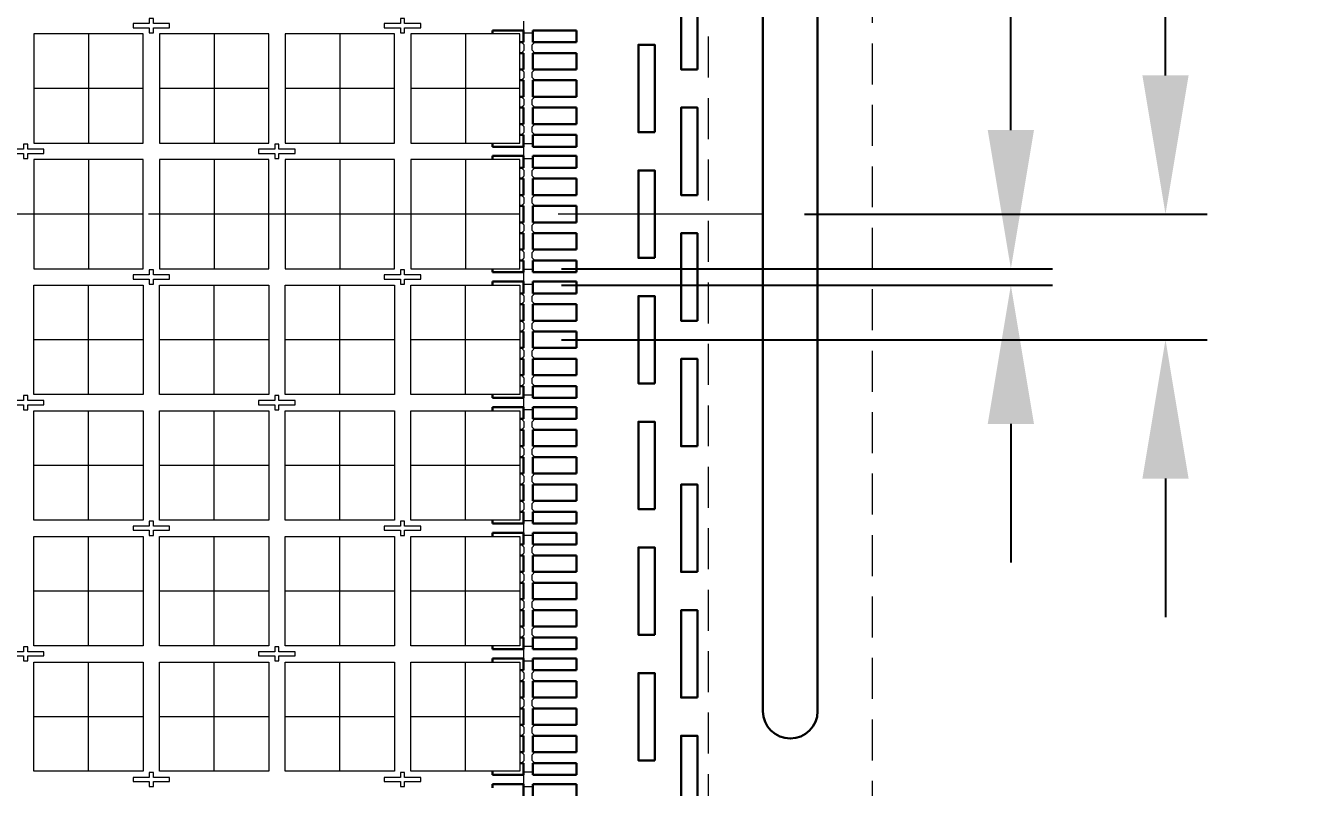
# Model space of a CAD drawing. Extents: x 1030 to 1169, y -270 to -166.
# Drawn here: x 1144.39 to 1167.91, y -235.08 to -221.13 of the extents above; entities that cross this region are included whole.
import ezdxf

# ---------------------------------------------------------------- set-up
doc = ezdxf.new("R2010")
doc.units = 0
doc.header["$LTSCALE"] = 3
doc.header["$MEASUREMENT"] = 0
for name, pattern in [('CENTER', [2, 1.25, -0.25, 0.25, -0.25]), ('HIDDEN', [0.375, 0.25, -0.125]), ('PHANTOM', [2.5, 1.25, -0.25, 0.25, -0.25, 0.25, -0.25])]:
    doc.linetypes.add(name, pattern=pattern)
for name, color, linetype, lineweight in [('CLIN', 1, 'CENTER', 15), ('DIM', 4, 'Continuous', 13), ('FULL METAL', 33, 'HIDDEN', 15), ('HIDN', 6, 'HIDDEN', 15), ('HIDN2', 3, 'HIDDEN', 15), ('OBJ', 3, 'Continuous', 30), ('OBJ1', 7, 'Continuous', 30), ('OBJ3', 40, 'Continuous', 30), ('PHANTOM', 5, 'PHANTOM', 15), ('SAW', 2, 'HIDDEN', 15)]:
    doc.layers.add(name, color=color, linetype=linetype, lineweight=lineweight)
doc.dimstyles.new('3DEC X 1', dxfattribs={"dimtxt": 1.778, "dimasz": 2.54, "dimexe": 0.762, "dimexo": 0.762, "dimgap": 0.762, "dimtad": 0, "dimdec": 3, "dimzin": 0, "dimdsep": 46, "dimtxsty": 'Standard', "dimcen": 0, "dimadec": 0, "dimazin": 0, "dimtfac": 1, "dimtdec": 3, "dimtofl": 0, "dimtmove": 0, "dimatfit": 3, "dimfxl": 1, "dimtolj": 1, "dimtzin": 0, "dimarcsym": 0})

# ---------------------------------------------------------------- blocks, each defined once
blk = doc.blocks.new('*D21')
at = {"layer": 'Defpoints', "color": 0, "transparency": 16777216}
for p in [(1589.991, -314.569), (1598.98, -314.569), (1589.991, -314.869)]:
    blk.add_point(p, dxfattribs=at)
at = {"layer": 'DIM', "color": 0, "lineweight": -2, "transparency": 16777216}
for p, q in [((1598.98, -312.029), (1598.98, -309.341)), ((1590.753, -314.569), (1599.742, -314.569)), ((1590.753, -314.869), (1599.742, -314.869)), ((1598.98, -317.409), (1598.98, -319.949))]:
    blk.add_line(p, q, dxfattribs=at)
at = {"layer": 'DIM', "color": 0, "transparency": 16777216}
for points in [[(1598.556, -312.029), (1599.403, -312.029), (1598.98, -314.569)], [(1598.556, -317.409), (1599.403, -317.409), (1598.98, -314.869)]]:
    blk.add_solid(points, dxfattribs=at)
at = {"layer": 'DIM', "color": 0, "transparency": 16777216, "insert": (1598.98, -301.911), "char_height": 1.778, "attachment_point": 5, "rotation": 90}
blk.add_mtext('\\A1;0.300 TYP', dxfattribs=at)
blk = doc.blocks.new('*D22')
at = {"layer": 'Defpoints', "color": 0, "transparency": 16777216}
for p in [(1594.441, -313.569), (1601.811, -313.569), (1589.991, -315.869)]:
    blk.add_point(p, dxfattribs=at)
at = {"layer": 'DIM', "color": 0, "lineweight": -2, "transparency": 16777216}
for p, q in [((1601.811, -311.029), (1601.811, -308.489)), ((1595.203, -313.569), (1602.573, -313.569)), ((1590.753, -315.869), (1602.573, -315.869)), ((1601.811, -318.409), (1601.811, -320.949))]:
    blk.add_line(p, q, dxfattribs=at)
at = {"layer": 'DIM', "color": 0, "transparency": 16777216}
for points in [[(1601.388, -311.029), (1602.234, -311.029), (1601.811, -313.569)], [(1601.388, -318.409), (1602.234, -318.409), (1601.811, -315.869)]]:
    blk.add_solid(points, dxfattribs=at)
at = {"layer": 'DIM', "color": 0, "transparency": 16777216, "insert": (1601.811, -300.911), "char_height": 1.778, "attachment_point": 5, "rotation": 90}
blk.add_mtext('\\A1;2.300 TYP', dxfattribs=at)

msp = doc.modelspace()

# ---------------------------------------------------------------- linework, layer by layer
at = {"layer": 'CLIN'}
for p, q in [((1145.5382, -221.2839), (1145.5382, -223.2839)), ((1147.8382, -221.2839), (1147.8382, -223.2839)), ((1150.1382, -221.2839), (1150.1382, -223.2839)), ((1152.4382, -221.2839), (1152.4382, -223.2839)), ((1146.5382, -222.2839), (1144.5382, -222.2839)), ((1148.8382, -222.2839), (1146.8382, -222.2839)), ((1151.1382, -222.2839), (1149.1382, -222.2839)), ((1153.4382, -222.2839), (1151.4382, -222.2839)), ((1145.5382, -223.5839), (1145.5382, -225.5839)), ((1147.8382, -223.5839), (1147.8382, -225.5839)), ((1150.1382, -223.5839), (1150.1382, -225.5839)), ((1152.4382, -223.5839), (1152.4382, -225.5839)), ((1157.8882, -224.5839), (1038.8882, -224.5839)), ((1146.5382, -224.5839), (1144.5382, -224.5839)), ((1148.8382, -224.5839), (1146.8382, -224.5839)), ((1151.1382, -224.5839), (1149.1382, -224.5839)), ((1153.4382, -224.5839), (1151.4382, -224.5839)), ((1145.5382, -227.8839), (1145.5382, -225.8839)), ((1147.8382, -227.8839), (1147.8382, -225.8839)), ((1150.1382, -227.8839), (1150.1382, -225.8839)), ((1152.4382, -227.8839), (1152.4382, -225.8839)), ((1146.5382, -226.8839), (1144.5382, -226.8839)), ((1148.8382, -226.8839), (1146.8382, -226.8839)), ((1151.1382, -226.8839), (1149.1382, -226.8839)), ((1153.4382, -226.8839), (1151.4382, -226.8839)), ((1145.5382, -230.1839), (1145.5382, -228.1839)), ((1147.8382, -230.1839), (1147.8382, -228.1839)), ((1150.1382, -230.1839), (1150.1382, -228.1839)), ((1152.4382, -230.1839), (1152.4382, -228.1839)), ((1146.5382, -229.1839), (1144.5382, -229.1839)), ((1148.8382, -229.1839), (1146.8382, -229.1839)), ((1151.1382, -229.1839), (1149.1382, -229.1839)), ((1153.4382, -229.1839), (1151.4382, -229.1839)), ((1145.5382, -232.4839), (1145.5382, -230.4839)), ((1147.8382, -232.4839), (1147.8382, -230.4839)), ((1150.1382, -232.4839), (1150.1382, -230.4839)), ((1152.4382, -232.4839), (1152.4382, -230.4839)), ((1146.5382, -231.4839), (1144.5382, -231.4839)), ((1148.8382, -231.4839), (1146.8382, -231.4839)), ((1151.1382, -231.4839), (1149.1382, -231.4839)), ((1153.4382, -231.4839), (1151.4382, -231.4839)), ((1145.5382, -234.7839), (1145.5382, -232.7839)), ((1147.8382, -234.7839), (1147.8382, -232.7839)), ((1150.1382, -234.7839), (1150.1382, -232.7839)), ((1152.4382, -234.7839), (1152.4382, -232.7839)), ((1146.5382, -233.7839), (1144.5382, -233.7839)), ((1148.8382, -233.7839), (1146.8382, -233.7839)), ((1151.1382, -233.7839), (1149.1382, -233.7839)), ((1153.4382, -233.7839), (1151.4382, -233.7839))]:
    msp.add_line(p, q, dxfattribs=at)
at = {"layer": 'FULL METAL'}
for points in [[(1146.3532, -221.1719), (1146.6502, -221.1719), (1146.6502, -221.2639), (1146.7262, -221.2639), (1146.7262, -221.1719), (1147.0232, -221.1719), (1147.0232, -221.0959), (1146.7262, -221.0959), (1146.7262, -221.0039), (1146.6502, -221.0039), (1146.6502, -221.0959), (1146.3532, -221.0959)], [(1150.9532, -221.1719), (1151.2502, -221.1719), (1151.2502, -221.2639), (1151.3262, -221.2639), (1151.3262, -221.1719), (1151.6232, -221.1719), (1151.6232, -221.0959), (1151.3262, -221.0959), (1151.3262, -221.0039), (1151.2502, -221.0039), (1151.2502, -221.0959), (1150.9532, -221.0959)], [(1144.0532, -223.4719), (1144.3502, -223.4719), (1144.3502, -223.5639), (1144.4262, -223.5639), (1144.4262, -223.4719), (1144.7232, -223.4719), (1144.7232, -223.3959), (1144.4262, -223.3959), (1144.4262, -223.3039), (1144.3502, -223.3039), (1144.3502, -223.3959), (1144.0532, -223.3959)], [(1148.6532, -223.4719), (1148.9502, -223.4719), (1148.9502, -223.5639), (1149.0262, -223.5639), (1149.0262, -223.4719), (1149.3232, -223.4719), (1149.3232, -223.3959), (1149.0262, -223.3959), (1149.0262, -223.3039), (1148.9502, -223.3039), (1148.9502, -223.3959), (1148.6532, -223.3959)], [(1146.3532, -225.7719), (1146.6502, -225.7719), (1146.6502, -225.8639), (1146.7262, -225.8639), (1146.7262, -225.7719), (1147.0232, -225.7719), (1147.0232, -225.6959), (1146.7262, -225.6959), (1146.7262, -225.6039), (1146.6502, -225.6039), (1146.6502, -225.6959), (1146.3532, -225.6959)], [(1150.9532, -225.7719), (1151.2502, -225.7719), (1151.2502, -225.8639), (1151.3262, -225.8639), (1151.3262, -225.7719), (1151.6232, -225.7719), (1151.6232, -225.6959), (1151.3262, -225.6959), (1151.3262, -225.6039), (1151.2502, -225.6039), (1151.2502, -225.6959), (1150.9532, -225.6959)], [(1144.0532, -228.0719), (1144.3502, -228.0719), (1144.3502, -228.1639), (1144.4262, -228.1639), (1144.4262, -228.0719), (1144.7232, -228.0719), (1144.7232, -227.9959), (1144.4262, -227.9959), (1144.4262, -227.9039), (1144.3502, -227.9039), (1144.3502, -227.9959), (1144.0532, -227.9959)], [(1148.6532, -228.0719), (1148.9502, -228.0719), (1148.9502, -228.1639), (1149.0262, -228.1639), (1149.0262, -228.0719), (1149.3232, -228.0719), (1149.3232, -227.9959), (1149.0262, -227.9959), (1149.0262, -227.9039), (1148.9502, -227.9039), (1148.9502, -227.9959), (1148.6532, -227.9959)], [(1146.3532, -230.3719), (1146.6502, -230.3719), (1146.6502, -230.4639), (1146.7262, -230.4639), (1146.7262, -230.3719), (1147.0232, -230.3719), (1147.0232, -230.2959), (1146.7262, -230.2959), (1146.7262, -230.2039), (1146.6502, -230.2039), (1146.6502, -230.2959), (1146.3532, -230.2959)], [(1150.9532, -230.3719), (1151.2502, -230.3719), (1151.2502, -230.4639), (1151.3262, -230.4639), (1151.3262, -230.3719), (1151.6232, -230.3719), (1151.6232, -230.2959), (1151.3262, -230.2959), (1151.3262, -230.2039), (1151.2502, -230.2039), (1151.2502, -230.2959), (1150.9532, -230.2959)], [(1144.0532, -232.6719), (1144.3502, -232.6719), (1144.3502, -232.7639), (1144.4262, -232.7639), (1144.4262, -232.6719), (1144.7232, -232.6719), (1144.7232, -232.5959), (1144.4262, -232.5959), (1144.4262, -232.5039), (1144.3502, -232.5039), (1144.3502, -232.5959), (1144.0532, -232.5959)], [(1148.6532, -232.6719), (1148.9502, -232.6719), (1148.9502, -232.7639), (1149.0262, -232.7639), (1149.0262, -232.6719), (1149.3232, -232.6719), (1149.3232, -232.5959), (1149.0262, -232.5959), (1149.0262, -232.5039), (1148.9502, -232.5039), (1148.9502, -232.5959), (1148.6532, -232.5959)], [(1146.3532, -234.9719), (1146.6502, -234.9719), (1146.6502, -235.0639), (1146.7262, -235.0639), (1146.7262, -234.9719), (1147.0232, -234.9719), (1147.0232, -234.8959), (1146.7262, -234.8959), (1146.7262, -234.8039), (1146.6502, -234.8039), (1146.6502, -234.8959), (1146.3532, -234.8959)], [(1150.9532, -234.9719), (1151.2502, -234.9719), (1151.2502, -235.0639), (1151.3262, -235.0639), (1151.3262, -234.9719), (1151.6232, -234.9719), (1151.6232, -234.8959), (1151.3262, -234.8959), (1151.3262, -234.8039), (1151.2502, -234.8039), (1151.2502, -234.8959), (1150.9532, -234.8959)]]:
    msp.add_lwpolyline(points, close=True, dxfattribs=at)
at = {"layer": 'HIDN'}
msp.add_line((1159.8882, -191.0839), (1159.8882, -258.0839), dxfattribs=at)
msp.add_lwpolyline([(1156.8882, -191.0839), (1039.8882, -191.0839), (1039.8882, -258.0839), (1156.8882, -258.0839)], close=True, dxfattribs=at)
at = {"layer": 'HIDN2'}
for p, q in [((1153.5032, -221.0489), (1153.5032, -221.2189)), ((1153.6732, -221.2689), (1153.5032, -221.2689)), ((1153.6732, -223.2989), (1153.5032, -223.2989)), ((1153.5032, -223.3489), (1153.5032, -223.5189)), ((1153.6732, -223.5689), (1153.5032, -223.5689)), ((1153.6732, -225.5989), (1153.5032, -225.5989)), ((1153.5032, -225.6489), (1153.5032, -225.8189)), ((1153.6732, -225.8689), (1153.5032, -225.8689)), ((1153.6732, -227.8989), (1153.5032, -227.8989)), ((1153.5032, -227.9489), (1153.5032, -228.1189)), ((1153.6732, -228.1689), (1153.5032, -228.1689)), ((1153.6732, -230.1989), (1153.5032, -230.1989)), ((1153.5032, -230.2489), (1153.5032, -230.4189)), ((1153.6732, -230.4689), (1153.5032, -230.4689)), ((1153.6732, -232.4989), (1153.5032, -232.4989)), ((1153.5032, -232.5489), (1153.5032, -232.7189)), ((1153.6732, -232.7689), (1153.5032, -232.7689)), ((1153.6732, -234.7989), (1153.5032, -234.7989)), ((1153.5032, -234.8489), (1153.5032, -235.0189)), ((1153.6732, -235.0689), (1153.5032, -235.0689))]:
    msp.add_line(p, q, dxfattribs=at)
at = {"layer": 'OBJ'}
msp.add_lwpolyline([(1157.8882, -215.4839, -1), (1158.8882, -215.4839), (1158.8882, -233.6839, -1), (1157.8882, -233.6839)], format="xyb", close=True, dxfattribs=at)
at = {"layer": 'OBJ1'}
for points in [[(1156.6882, -221.9339), (1156.3882, -221.9339), (1156.3882, -220.3339), (1156.6882, -220.3339)], [(1155.9062, -223.0839), (1155.6062, -223.0839), (1155.6062, -221.4839), (1155.9062, -221.4839)], [(1156.6882, -224.2339), (1156.3882, -224.2339), (1156.3882, -222.6339), (1156.6882, -222.6339)], [(1155.9062, -225.3839), (1155.6062, -225.3839), (1155.6062, -223.7839), (1155.9062, -223.7839)], [(1156.6882, -226.5339), (1156.3882, -226.5339), (1156.3882, -224.9339), (1156.6882, -224.9339)], [(1155.9062, -227.6839), (1155.6062, -227.6839), (1155.6062, -226.0839), (1155.9062, -226.0839)], [(1156.6882, -228.8339), (1156.3882, -228.8339), (1156.3882, -227.2339), (1156.6882, -227.2339)], [(1155.9062, -229.9839), (1155.6062, -229.9839), (1155.6062, -228.3839), (1155.9062, -228.3839)], [(1156.6882, -231.1339), (1156.3882, -231.1339), (1156.3882, -229.5339), (1156.6882, -229.5339)], [(1155.9062, -232.2839), (1155.6062, -232.2839), (1155.6062, -230.6839), (1155.9062, -230.6839)], [(1156.6882, -233.4339), (1156.3882, -233.4339), (1156.3882, -231.8339), (1156.6882, -231.8339)], [(1155.9062, -234.5839), (1155.6062, -234.5839), (1155.6062, -232.9839), (1155.9062, -232.9839)], [(1156.6882, -235.7339), (1156.3882, -235.7339), (1156.3882, -234.1339), (1156.6882, -234.1339)]]:
    msp.add_lwpolyline(points, close=True, dxfattribs=at)
at = {"layer": 'OBJ3'}
for p, q in [((1153.5032, -221.2189), (1152.9382, -221.2189)), ((1152.9382, -221.2839), (1152.9382, -221.2189)), ((1153.5032, -221.4339), (1153.5032, -221.2189)), ((1154.4732, -221.2189), (1153.6732, -221.2189)), ((1153.6732, -221.4339), (1153.6732, -221.2189)), ((1154.4732, -221.2189), (1154.4732, -221.4339)), ((1153.4382, -221.4339), (1153.5032, -221.4339)), ((1154.4732, -221.4339), (1153.6732, -221.4339)), ((1153.4382, -221.6339), (1153.5032, -221.6339)), ((1153.5032, -221.9339), (1153.5032, -221.6339)), ((1153.6732, -221.9339), (1153.6732, -221.6339)), ((1154.4732, -221.6339), (1153.6732, -221.6339)), ((1154.4732, -221.6339), (1154.4732, -221.9339)), ((1153.4382, -221.9339), (1153.5032, -221.9339)), ((1154.4732, -221.9339), (1153.6732, -221.9339)), ((1153.4382, -222.1339), (1153.5032, -222.1339)), ((1153.5032, -222.4339), (1153.5032, -222.1339)), ((1153.6732, -222.4339), (1153.6732, -222.1339)), ((1154.4732, -222.1339), (1153.6732, -222.1339)), ((1154.4732, -222.1339), (1154.4732, -222.4339)), ((1153.4382, -222.4339), (1153.5032, -222.4339)), ((1154.4732, -222.4339), (1153.6732, -222.4339)), ((1153.4382, -222.6339), (1153.5032, -222.6339)), ((1153.5032, -222.9339), (1153.5032, -222.6339)), ((1153.6732, -222.9339), (1153.6732, -222.6339)), ((1154.4732, -222.6339), (1153.6732, -222.6339)), ((1154.4732, -222.6339), (1154.4732, -222.9339)), ((1153.4382, -222.9339), (1153.5032, -222.9339)), ((1154.4732, -222.9339), (1153.6732, -222.9339)), ((1153.4382, -223.1339), (1153.5032, -223.1339)), ((1153.4382, -223.1339), (1153.5032, -223.1339)), ((1153.5032, -223.3489), (1153.5032, -223.1339)), ((1153.5032, -223.3489), (1153.5032, -223.1339)), ((1153.6732, -223.3489), (1153.6732, -223.1339)), ((1154.4732, -223.1339), (1153.6732, -223.1339)), ((1154.4732, -223.1339), (1154.4732, -223.3489)), ((1152.9382, -223.2839), (1152.9382, -223.3489)), ((1152.9382, -223.2839), (1152.9382, -223.3489)), ((1153.5032, -223.3489), (1152.9382, -223.3489)), ((1152.9382, -223.3489), (1153.5032, -223.3489)), ((1153.6732, -223.3489), (1154.4732, -223.3489)), ((1153.5032, -223.5189), (1152.9382, -223.5189)), ((1152.9382, -223.5839), (1152.9382, -223.5189)), ((1153.5032, -223.7339), (1153.5032, -223.5189)), ((1154.4732, -223.5189), (1153.6732, -223.5189)), ((1153.6732, -223.7339), (1153.6732, -223.5189)), ((1154.4732, -223.5189), (1154.4732, -223.7339)), ((1153.4382, -223.7339), (1153.5032, -223.7339)), ((1154.4732, -223.7339), (1153.6732, -223.7339)), ((1153.4382, -223.9339), (1153.5032, -223.9339)), ((1153.5032, -224.2339), (1153.5032, -223.9339)), ((1153.6732, -224.2339), (1153.6732, -223.9339)), ((1154.4732, -223.9339), (1153.6732, -223.9339)), ((1154.4732, -223.9339), (1154.4732, -224.2339)), ((1153.4382, -224.2339), (1153.5032, -224.2339)), ((1154.4732, -224.2339), (1153.6732, -224.2339)), ((1153.4382, -224.4339), (1153.5032, -224.4339)), ((1153.5032, -224.7339), (1153.5032, -224.4339)), ((1153.6732, -224.7339), (1153.6732, -224.4339)), ((1154.4732, -224.4339), (1153.6732, -224.4339)), ((1154.4732, -224.4339), (1154.4732, -224.7339)), ((1153.4382, -224.7339), (1153.5032, -224.7339)), ((1154.4732, -224.7339), (1153.6732, -224.7339)), ((1153.4382, -224.9339), (1153.5032, -224.9339)), ((1153.5032, -225.2339), (1153.5032, -224.9339)), ((1153.6732, -225.2339), (1153.6732, -224.9339)), ((1154.4732, -224.9339), (1153.6732, -224.9339)), ((1154.4732, -224.9339), (1154.4732, -225.2339)), ((1153.4382, -225.2339), (1153.5032, -225.2339)), ((1154.4732, -225.2339), (1153.6732, -225.2339)), ((1153.4382, -225.4339), (1153.5032, -225.4339)), ((1153.4382, -225.4339), (1153.5032, -225.4339)), ((1153.5032, -225.6489), (1153.5032, -225.4339)), ((1153.5032, -225.6489), (1153.5032, -225.4339)), ((1153.6732, -225.6489), (1153.6732, -225.4339)), ((1154.4732, -225.4339), (1153.6732, -225.4339)), ((1154.4732, -225.4339), (1154.4732, -225.6489)), ((1152.9382, -225.5839), (1152.9382, -225.6489)), ((1152.9382, -225.5839), (1152.9382, -225.6489)), ((1153.5032, -225.6489), (1152.9382, -225.6489)), ((1152.9382, -225.6489), (1153.5032, -225.6489)), ((1153.6732, -225.6489), (1154.4732, -225.6489)), ((1153.5032, -225.8189), (1152.9382, -225.8189)), ((1152.9382, -225.8839), (1152.9382, -225.8189)), ((1153.4382, -226.0339), (1153.5032, -226.0339)), ((1153.5032, -226.0339), (1153.5032, -225.8189)), ((1154.4732, -225.8189), (1153.6732, -225.8189)), ((1153.6732, -226.0339), (1153.6732, -225.8189)), ((1154.4732, -226.0339), (1153.6732, -226.0339)), ((1154.4732, -225.8189), (1154.4732, -226.0339)), ((1153.4382, -226.2339), (1153.5032, -226.2339)), ((1153.5032, -226.5339), (1153.5032, -226.2339)), ((1153.6732, -226.5339), (1153.6732, -226.2339)), ((1154.4732, -226.2339), (1153.6732, -226.2339)), ((1154.4732, -226.2339), (1154.4732, -226.5339)), ((1153.4382, -226.5339), (1153.5032, -226.5339)), ((1153.4382, -226.7339), (1153.5032, -226.7339)), ((1153.5032, -227.0339), (1153.5032, -226.7339)), ((1154.4732, -226.5339), (1153.6732, -226.5339)), ((1153.6732, -227.0339), (1153.6732, -226.7339)), ((1154.4732, -226.7339), (1153.6732, -226.7339)), ((1154.4732, -226.7339), (1154.4732, -227.0339)), ((1153.4382, -227.0339), (1153.5032, -227.0339)), ((1154.4732, -227.0339), (1153.6732, -227.0339)), ((1153.4382, -227.2339), (1153.5032, -227.2339)), ((1153.5032, -227.5339), (1153.5032, -227.2339)), ((1153.6732, -227.5339), (1153.6732, -227.2339)), ((1154.4732, -227.2339), (1153.6732, -227.2339)), ((1154.4732, -227.2339), (1154.4732, -227.5339)), ((1153.4382, -227.5339), (1153.5032, -227.5339)), ((1154.4732, -227.5339), (1153.6732, -227.5339)), ((1152.9382, -227.8839), (1152.9382, -227.9489)), ((1152.9382, -227.8839), (1152.9382, -227.9489)), ((1153.4382, -227.7339), (1153.5032, -227.7339)), ((1153.4382, -227.7339), (1153.5032, -227.7339)), ((1153.5032, -227.9489), (1153.5032, -227.7339)), ((1153.5032, -227.9489), (1153.5032, -227.7339)), ((1153.6732, -227.9489), (1153.6732, -227.7339)), ((1154.4732, -227.7339), (1153.6732, -227.7339)), ((1154.4732, -227.7339), (1154.4732, -227.9489)), ((1153.5032, -227.9489), (1152.9382, -227.9489)), ((1152.9382, -227.9489), (1153.5032, -227.9489)), ((1153.5032, -228.1189), (1152.9382, -228.1189)), ((1152.9382, -228.1839), (1152.9382, -228.1189)), ((1153.5032, -228.3339), (1153.5032, -228.1189)), ((1153.6732, -227.9489), (1154.4732, -227.9489)), ((1154.4732, -228.1189), (1153.6732, -228.1189)), ((1153.6732, -228.3339), (1153.6732, -228.1189)), ((1154.4732, -228.1189), (1154.4732, -228.3339)), ((1153.4382, -228.3339), (1153.5032, -228.3339)), ((1154.4732, -228.3339), (1153.6732, -228.3339)), ((1153.4382, -228.5339), (1153.5032, -228.5339)), ((1153.5032, -228.8339), (1153.5032, -228.5339)), ((1153.6732, -228.8339), (1153.6732, -228.5339)), ((1154.4732, -228.5339), (1153.6732, -228.5339)), ((1154.4732, -228.5339), (1154.4732, -228.8339)), ((1153.4382, -228.8339), (1153.5032, -228.8339)), ((1154.4732, -228.8339), (1153.6732, -228.8339)), ((1153.4382, -229.0339), (1153.5032, -229.0339)), ((1153.5032, -229.3339), (1153.5032, -229.0339)), ((1153.6732, -229.3339), (1153.6732, -229.0339)), ((1154.4732, -229.0339), (1153.6732, -229.0339)), ((1154.4732, -229.0339), (1154.4732, -229.3339)), ((1153.4382, -229.3339), (1153.5032, -229.3339)), ((1153.4382, -229.5339), (1153.5032, -229.5339)), ((1153.5032, -229.8339), (1153.5032, -229.5339)), ((1154.4732, -229.3339), (1153.6732, -229.3339)), ((1153.6732, -229.8339), (1153.6732, -229.5339)), ((1154.4732, -229.5339), (1153.6732, -229.5339)), ((1154.4732, -229.5339), (1154.4732, -229.8339)), ((1153.4382, -229.8339), (1153.5032, -229.8339)), ((1153.4382, -230.0339), (1153.5032, -230.0339)), ((1153.4382, -230.0339), (1153.5032, -230.0339)), ((1153.5032, -230.2489), (1153.5032, -230.0339)), ((1153.5032, -230.2489), (1153.5032, -230.0339)), ((1154.4732, -229.8339), (1153.6732, -229.8339)), ((1153.6732, -230.2489), (1153.6732, -230.0339)), ((1154.4732, -230.0339), (1153.6732, -230.0339)), ((1154.4732, -230.0339), (1154.4732, -230.2489)), ((1152.9382, -230.1839), (1152.9382, -230.2489)), ((1152.9382, -230.1839), (1152.9382, -230.2489)), ((1153.5032, -230.2489), (1152.9382, -230.2489)), ((1152.9382, -230.2489), (1153.5032, -230.2489)), ((1153.6732, -230.2489), (1154.4732, -230.2489)), ((1153.5032, -230.4189), (1152.9382, -230.4189)), ((1152.9382, -230.4839), (1152.9382, -230.4189)), ((1153.5032, -230.6339), (1153.5032, -230.4189)), ((1154.4732, -230.4189), (1153.6732, -230.4189)), ((1153.6732, -230.6339), (1153.6732, -230.4189)), ((1154.4732, -230.4189), (1154.4732, -230.6339)), ((1153.4382, -230.6339), (1153.5032, -230.6339)), ((1154.4732, -230.6339), (1153.6732, -230.6339)), ((1153.4382, -230.8339), (1153.5032, -230.8339)), ((1153.5032, -231.1339), (1153.5032, -230.8339)), ((1153.6732, -231.1339), (1153.6732, -230.8339)), ((1154.4732, -230.8339), (1153.6732, -230.8339)), ((1154.4732, -230.8339), (1154.4732, -231.1339)), ((1153.4382, -231.1339), (1153.5032, -231.1339)), ((1154.4732, -231.1339), (1153.6732, -231.1339)), ((1153.4382, -231.3339), (1153.5032, -231.3339)), ((1153.5032, -231.6339), (1153.5032, -231.3339)), ((1153.6732, -231.6339), (1153.6732, -231.3339)), ((1154.4732, -231.3339), (1153.6732, -231.3339)), ((1154.4732, -231.3339), (1154.4732, -231.6339)), ((1153.4382, -231.6339), (1153.5032, -231.6339)), ((1154.4732, -231.6339), (1153.6732, -231.6339)), ((1153.4382, -231.8339), (1153.5032, -231.8339)), ((1153.5032, -232.1339), (1153.5032, -231.8339)), ((1153.6732, -232.1339), (1153.6732, -231.8339)), ((1154.4732, -231.8339), (1153.6732, -231.8339)), ((1154.4732, -231.8339), (1154.4732, -232.1339)), ((1153.4382, -232.1339), (1153.5032, -232.1339)), ((1154.4732, -232.1339), (1153.6732, -232.1339)), ((1153.4382, -232.3339), (1153.5032, -232.3339)), ((1153.4382, -232.3339), (1153.5032, -232.3339)), ((1153.5032, -232.5489), (1153.5032, -232.3339)), ((1153.5032, -232.5489), (1153.5032, -232.3339)), ((1153.6732, -232.5489), (1153.6732, -232.3339)), ((1154.4732, -232.3339), (1153.6732, -232.3339)), ((1154.4732, -232.3339), (1154.4732, -232.5489)), ((1152.9382, -232.4839), (1152.9382, -232.5489)), ((1152.9382, -232.4839), (1152.9382, -232.5489)), ((1153.5032, -232.5489), (1152.9382, -232.5489)), ((1152.9382, -232.5489), (1153.5032, -232.5489)), ((1153.6732, -232.5489), (1154.4732, -232.5489)), ((1153.5032, -232.7189), (1152.9382, -232.7189)), ((1152.9382, -232.7839), (1152.9382, -232.7189)), ((1153.5032, -232.9339), (1153.5032, -232.7189)), ((1154.4732, -232.7189), (1153.6732, -232.7189)), ((1153.6732, -232.9339), (1153.6732, -232.7189)), ((1154.4732, -232.7189), (1154.4732, -232.9339)), ((1153.4382, -232.9339), (1153.5032, -232.9339)), ((1154.4732, -232.9339), (1153.6732, -232.9339)), ((1153.4382, -233.1339), (1153.5032, -233.1339)), ((1153.5032, -233.4339), (1153.5032, -233.1339)), ((1153.6732, -233.4339), (1153.6732, -233.1339)), ((1154.4732, -233.1339), (1153.6732, -233.1339)), ((1154.4732, -233.1339), (1154.4732, -233.4339)), ((1153.4382, -233.4339), (1153.5032, -233.4339)), ((1154.4732, -233.4339), (1153.6732, -233.4339)), ((1153.4382, -233.6339), (1153.5032, -233.6339)), ((1153.5032, -233.9339), (1153.5032, -233.6339)), ((1153.6732, -233.9339), (1153.6732, -233.6339)), ((1154.4732, -233.6339), (1153.6732, -233.6339)), ((1154.4732, -233.6339), (1154.4732, -233.9339)), ((1153.4382, -233.9339), (1153.5032, -233.9339)), ((1154.4732, -233.9339), (1153.6732, -233.9339)), ((1153.4382, -234.1339), (1153.5032, -234.1339)), ((1153.5032, -234.4339), (1153.5032, -234.1339)), ((1153.6732, -234.4339), (1153.6732, -234.1339)), ((1154.4732, -234.1339), (1153.6732, -234.1339)), ((1154.4732, -234.1339), (1154.4732, -234.4339)), ((1153.4382, -234.4339), (1153.5032, -234.4339)), ((1154.4732, -234.4339), (1153.6732, -234.4339)), ((1153.4382, -234.6339), (1153.5032, -234.6339)), ((1153.4382, -234.6339), (1153.5032, -234.6339)), ((1153.5032, -234.8489), (1153.5032, -234.6339)), ((1153.5032, -234.8489), (1153.5032, -234.6339)), ((1153.6732, -234.8489), (1153.6732, -234.6339)), ((1154.4732, -234.6339), (1153.6732, -234.6339)), ((1154.4732, -234.6339), (1154.4732, -234.8489)), ((1152.9382, -234.7839), (1152.9382, -234.8489)), ((1152.9382, -234.7839), (1152.9382, -234.8489)), ((1153.5032, -234.8489), (1152.9382, -234.8489)), ((1152.9382, -234.8489), (1153.5032, -234.8489)), ((1153.6732, -234.8489), (1154.4732, -234.8489)), ((1153.5032, -235.0189), (1152.9382, -235.0189)), ((1152.9382, -235.0839), (1152.9382, -235.0189)), ((1153.5032, -235.2339), (1153.5032, -235.0189)), ((1154.4732, -235.0189), (1153.6732, -235.0189)), ((1153.6732, -235.2339), (1153.6732, -235.0189)), ((1154.4732, -235.0189), (1154.4732, -235.2339))]:
    msp.add_line(p, q, dxfattribs=at)
at = {"layer": 'PHANTOM'}
for points in [[(1146.5382, -221.2839), (1144.5382, -221.2839), (1144.5382, -223.2839), (1146.5382, -223.2839)], [(1148.8382, -221.2839), (1146.8382, -221.2839), (1146.8382, -223.2839), (1148.8382, -223.2839)], [(1151.1382, -221.2839), (1149.1382, -221.2839), (1149.1382, -223.2839), (1151.1382, -223.2839)], [(1153.4382, -221.2839), (1151.4382, -221.2839), (1151.4382, -223.2839), (1153.4382, -223.2839)], [(1146.5382, -223.5839), (1144.5382, -223.5839), (1144.5382, -225.5839), (1146.5382, -225.5839)], [(1148.8382, -223.5839), (1146.8382, -223.5839), (1146.8382, -225.5839), (1148.8382, -225.5839)], [(1151.1382, -223.5839), (1149.1382, -223.5839), (1149.1382, -225.5839), (1151.1382, -225.5839)], [(1153.4382, -223.5839), (1151.4382, -223.5839), (1151.4382, -225.5839), (1153.4382, -225.5839)], [(1146.5382, -227.8839), (1144.5382, -227.8839), (1144.5382, -225.8839), (1146.5382, -225.8839)], [(1148.8382, -227.8839), (1146.8382, -227.8839), (1146.8382, -225.8839), (1148.8382, -225.8839)], [(1151.1382, -227.8839), (1149.1382, -227.8839), (1149.1382, -225.8839), (1151.1382, -225.8839)], [(1153.4382, -227.8839), (1151.4382, -227.8839), (1151.4382, -225.8839), (1153.4382, -225.8839)], [(1146.5382, -230.1839), (1144.5382, -230.1839), (1144.5382, -228.1839), (1146.5382, -228.1839)], [(1148.8382, -230.1839), (1146.8382, -230.1839), (1146.8382, -228.1839), (1148.8382, -228.1839)], [(1151.1382, -230.1839), (1149.1382, -230.1839), (1149.1382, -228.1839), (1151.1382, -228.1839)], [(1153.4382, -230.1839), (1151.4382, -230.1839), (1151.4382, -228.1839), (1153.4382, -228.1839)], [(1146.5382, -232.4839), (1144.5382, -232.4839), (1144.5382, -230.4839), (1146.5382, -230.4839)], [(1148.8382, -232.4839), (1146.8382, -232.4839), (1146.8382, -230.4839), (1148.8382, -230.4839)], [(1151.1382, -232.4839), (1149.1382, -232.4839), (1149.1382, -230.4839), (1151.1382, -230.4839)], [(1153.4382, -232.4839), (1151.4382, -232.4839), (1151.4382, -230.4839), (1153.4382, -230.4839)], [(1146.5382, -234.7839), (1144.5382, -234.7839), (1144.5382, -232.7839), (1146.5382, -232.7839)], [(1148.8382, -234.7839), (1146.8382, -234.7839), (1146.8382, -232.7839), (1148.8382, -232.7839)], [(1151.1382, -234.7839), (1149.1382, -234.7839), (1149.1382, -232.7839), (1151.1382, -232.7839)], [(1153.4382, -234.7839), (1151.4382, -234.7839), (1151.4382, -232.7839), (1153.4382, -232.7839)]]:
    msp.add_lwpolyline(points, close=True, dxfattribs=at)
at = {"layer": 'SAW'}
for p, q in [((1153.5132, -221.4839), (1153.4652, -221.4339)), ((1153.5132, -221.5839), (1153.5132, -221.4839)), ((1153.6632, -221.4839), (1153.7112, -221.4339)), ((1153.6632, -221.5839), (1153.6632, -221.4839)), ((1153.5132, -221.5839), (1153.4652, -221.6339)), ((1153.6632, -221.5839), (1153.7112, -221.6339)), ((1153.5132, -221.9839), (1153.4652, -221.9339)), ((1153.5132, -222.0839), (1153.5132, -221.9839)), ((1153.6632, -221.9839), (1153.7112, -221.9339)), ((1153.6632, -222.0839), (1153.6632, -221.9839)), ((1153.5132, -222.0839), (1153.4652, -222.1339)), ((1153.6632, -222.0839), (1153.7112, -222.1339)), ((1153.5132, -222.4839), (1153.4652, -222.4339)), ((1153.5132, -222.5839), (1153.5132, -222.4839)), ((1153.6632, -222.4839), (1153.7112, -222.4339)), ((1153.6632, -222.5839), (1153.6632, -222.4839)), ((1153.5132, -222.5839), (1153.4652, -222.6339)), ((1153.6632, -222.5839), (1153.7112, -222.6339)), ((1153.5132, -222.9839), (1153.4652, -222.9339)), ((1153.6632, -222.9839), (1153.7112, -222.9339)), ((1153.5132, -223.0839), (1153.4652, -223.1339)), ((1153.5132, -223.0839), (1153.5132, -222.9839)), ((1153.6632, -223.0839), (1153.6632, -222.9839)), ((1153.6632, -223.0839), (1153.7112, -223.1339)), ((1153.5132, -223.7839), (1153.4652, -223.7339)), ((1153.5132, -223.8839), (1153.4652, -223.9339)), ((1153.5132, -223.8839), (1153.5132, -223.7839)), ((1153.6632, -223.7839), (1153.7112, -223.7339)), ((1153.6632, -223.8839), (1153.6632, -223.7839)), ((1153.6632, -223.8839), (1153.7112, -223.9339)), ((1153.5132, -224.2839), (1153.4652, -224.2339)), ((1153.5132, -224.3839), (1153.4652, -224.4339)), ((1153.5132, -224.3839), (1153.5132, -224.2839)), ((1153.6632, -224.2839), (1153.7112, -224.2339)), ((1153.6632, -224.3839), (1153.6632, -224.2839)), ((1153.6632, -224.3839), (1153.7112, -224.4339)), ((1153.5132, -224.7839), (1153.4652, -224.7339)), ((1153.5132, -224.8839), (1153.5132, -224.7839)), ((1153.6632, -224.7839), (1153.7112, -224.7339)), ((1153.6632, -224.8839), (1153.6632, -224.7839)), ((1153.5132, -224.8839), (1153.4652, -224.9339)), ((1153.6632, -224.8839), (1153.7112, -224.9339)), ((1153.5132, -225.2839), (1153.4652, -225.2339)), ((1153.5132, -225.3839), (1153.5132, -225.2839)), ((1153.6632, -225.2839), (1153.7112, -225.2339)), ((1153.6632, -225.3839), (1153.6632, -225.2839)), ((1153.5132, -225.3839), (1153.4652, -225.4339)), ((1153.6632, -225.3839), (1153.7112, -225.4339)), ((1153.5132, -226.0839), (1153.4652, -226.0339)), ((1153.6632, -226.0839), (1153.7112, -226.0339)), ((1153.5132, -226.1839), (1153.4652, -226.2339)), ((1153.5132, -226.1839), (1153.5132, -226.0839)), ((1153.6632, -226.1839), (1153.6632, -226.0839)), ((1153.6632, -226.1839), (1153.7112, -226.2339)), ((1153.5132, -226.5839), (1153.4652, -226.5339)), ((1153.5132, -226.6839), (1153.4652, -226.7339)), ((1153.5132, -226.6839), (1153.5132, -226.5839)), ((1153.6632, -226.5839), (1153.7112, -226.5339)), ((1153.6632, -226.6839), (1153.6632, -226.5839)), ((1153.6632, -226.6839), (1153.7112, -226.7339)), ((1153.5132, -227.0839), (1153.4652, -227.0339)), ((1153.5132, -227.1839), (1153.4652, -227.2339)), ((1153.5132, -227.1839), (1153.5132, -227.0839)), ((1153.6632, -227.0839), (1153.7112, -227.0339)), ((1153.6632, -227.1839), (1153.6632, -227.0839)), ((1153.6632, -227.1839), (1153.7112, -227.2339)), ((1153.5132, -227.5839), (1153.4652, -227.5339)), ((1153.5132, -227.6839), (1153.4652, -227.7339)), ((1153.5132, -227.6839), (1153.5132, -227.5839)), ((1153.6632, -227.5839), (1153.7112, -227.5339)), ((1153.6632, -227.6839), (1153.6632, -227.5839)), ((1153.6632, -227.6839), (1153.7112, -227.7339)), ((1153.5132, -228.3839), (1153.4652, -228.3339)), ((1153.5132, -228.4839), (1153.5132, -228.3839)), ((1153.6632, -228.3839), (1153.7112, -228.3339)), ((1153.6632, -228.4839), (1153.6632, -228.3839)), ((1153.5132, -228.4839), (1153.4652, -228.5339)), ((1153.6632, -228.4839), (1153.7112, -228.5339)), ((1153.5132, -228.8839), (1153.4652, -228.8339)), ((1153.6632, -228.8839), (1153.7112, -228.8339)), ((1153.5132, -228.9839), (1153.4652, -229.0339)), ((1153.5132, -228.9839), (1153.5132, -228.8839)), ((1153.6632, -228.9839), (1153.6632, -228.8839)), ((1153.6632, -228.9839), (1153.7112, -229.0339)), ((1153.5132, -229.3839), (1153.4652, -229.3339)), ((1153.5132, -229.4839), (1153.4652, -229.5339)), ((1153.5132, -229.4839), (1153.5132, -229.3839)), ((1153.6632, -229.3839), (1153.7112, -229.3339)), ((1153.6632, -229.4839), (1153.6632, -229.3839)), ((1153.6632, -229.4839), (1153.7112, -229.5339)), ((1153.5132, -229.8839), (1153.4652, -229.8339)), ((1153.5132, -229.9839), (1153.4652, -230.0339)), ((1153.5132, -229.9839), (1153.5132, -229.8839)), ((1153.6632, -229.8839), (1153.7112, -229.8339)), ((1153.6632, -229.9839), (1153.6632, -229.8839)), ((1153.6632, -229.9839), (1153.7112, -230.0339)), ((1153.5132, -230.6839), (1153.4652, -230.6339)), ((1153.5132, -230.7839), (1153.5132, -230.6839)), ((1153.6632, -230.6839), (1153.7112, -230.6339)), ((1153.6632, -230.7839), (1153.6632, -230.6839)), ((1153.5132, -230.7839), (1153.4652, -230.8339)), ((1153.6632, -230.7839), (1153.7112, -230.8339)), ((1153.5132, -231.1839), (1153.4652, -231.1339)), ((1153.5132, -231.2839), (1153.5132, -231.1839)), ((1153.6632, -231.1839), (1153.7112, -231.1339)), ((1153.6632, -231.2839), (1153.6632, -231.1839)), ((1153.5132, -231.2839), (1153.4652, -231.3339)), ((1153.6632, -231.2839), (1153.7112, -231.3339)), ((1153.5132, -231.6839), (1153.4652, -231.6339)), ((1153.5132, -231.7839), (1153.5132, -231.6839)), ((1153.6632, -231.6839), (1153.7112, -231.6339)), ((1153.6632, -231.7839), (1153.6632, -231.6839)), ((1153.5132, -231.7839), (1153.4652, -231.8339)), ((1153.6632, -231.7839), (1153.7112, -231.8339)), ((1153.5132, -232.1839), (1153.4652, -232.1339)), ((1153.6632, -232.1839), (1153.7112, -232.1339)), ((1153.5132, -232.2839), (1153.4652, -232.3339)), ((1153.5132, -232.2839), (1153.5132, -232.1839)), ((1153.6632, -232.2839), (1153.6632, -232.1839)), ((1153.6632, -232.2839), (1153.7112, -232.3339)), ((1153.5132, -232.9839), (1153.4652, -232.9339)), ((1153.5132, -233.0839), (1153.4652, -233.1339)), ((1153.5132, -233.0839), (1153.5132, -232.9839)), ((1153.6632, -232.9839), (1153.7112, -232.9339)), ((1153.6632, -233.0839), (1153.6632, -232.9839)), ((1153.6632, -233.0839), (1153.7112, -233.1339)), ((1153.5132, -233.4839), (1153.4652, -233.4339)), ((1153.5132, -233.5839), (1153.5132, -233.4839)), ((1153.6632, -233.4839), (1153.7112, -233.4339)), ((1153.6632, -233.5839), (1153.6632, -233.4839)), ((1153.5132, -233.5839), (1153.4652, -233.6339)), ((1153.6632, -233.5839), (1153.7112, -233.6339)), ((1153.5132, -233.9839), (1153.4652, -233.9339)), ((1153.5132, -234.0839), (1153.5132, -233.9839)), ((1153.6632, -233.9839), (1153.7112, -233.9339)), ((1153.6632, -234.0839), (1153.6632, -233.9839)), ((1153.5132, -234.0839), (1153.4652, -234.1339)), ((1153.6632, -234.0839), (1153.7112, -234.1339)), ((1153.5132, -234.4839), (1153.4652, -234.4339)), ((1153.5132, -234.5839), (1153.5132, -234.4839)), ((1153.6632, -234.4839), (1153.7112, -234.4339)), ((1153.6632, -234.5839), (1153.6632, -234.4839)), ((1153.5132, -234.5839), (1153.4652, -234.6339)), ((1153.6632, -234.5839), (1153.7112, -234.6339))]:
    msp.add_line(p, q, dxfattribs=at)

# ---------------------------------------------------------------- dimensions: what is measured, and where the dimension line sits
at = {"layer": 'DIM'}
for base, p1, p2, picture, middle in [((1165.2582, -224.5839), (1153.4382, -226.8839), (1157.8882, -224.5839), '*D22', (1165.2582, -211.9262)), ((1162.4267, -225.5839), (1153.4382, -225.8839), (1153.4382, -225.5839), '*D21', (1162.4267, -212.9262))]:
    dim = msp.add_linear_dim(base=base, p1=p1, p2=p2, angle=90, text='<> TYP', dimstyle='3DEC X 1', dxfattribs=at)
    dim.commit()
    dim.dimension.update_dxf_attribs({"geometry": picture, "text_midpoint": middle, "dimtype": 128, "insert": (-436.5529, 88.9852)})

doc.saveas('drawing.dxf')
